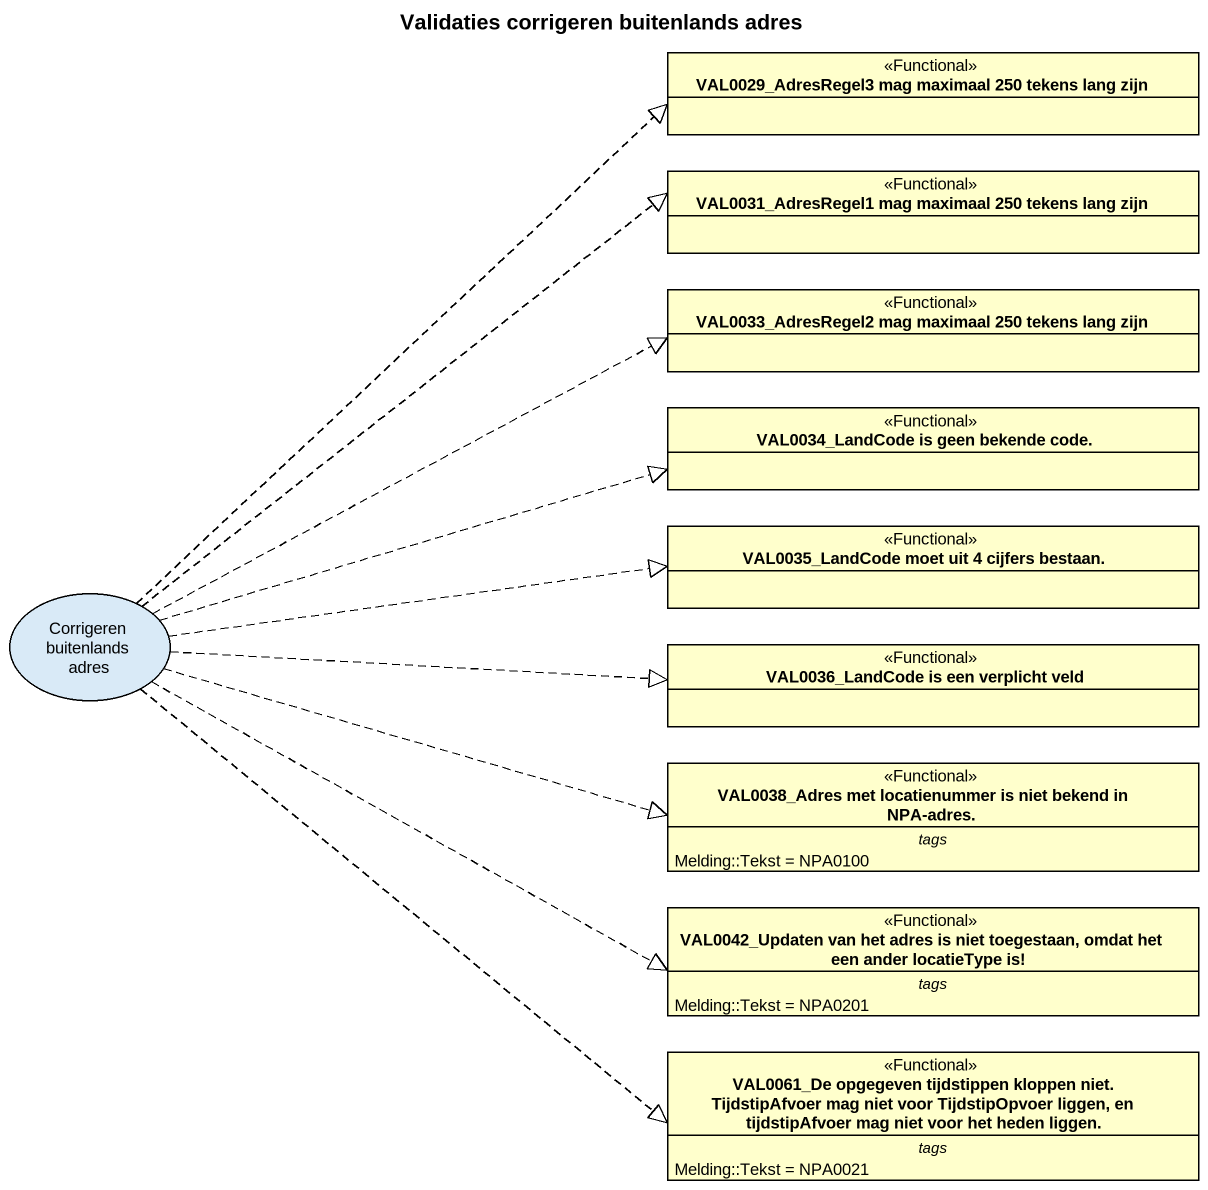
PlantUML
@startuml
title Validaties corrigeren buitenlands adres
allowmixing
hide circle
hide empty members
class "VAL0029_AdresRegel3 mag maximaal 250 tekens lang zijn" as VAL0029_AdresRegel3_mag <<Functional>>
class "VAL0031_AdresRegel1 mag maximaal 250 tekens lang zijn" as VAL0031_AdresRegel1_mag <<Functional>>
class "VAL0033_AdresRegel2 mag maximaal 250 tekens lang zijn" as VAL0033_AdresRegel2_mag <<Functional>>
class "VAL0034_LandCode is geen bekende code." as VAL0034_LandCode_is_geen <<Functional>>
class "VAL0035_LandCode moet uit 4 cijfers bestaan." as VAL0035_LandCode_moet_uit_4 <<Functional>>
usecase "Corrigeren buitenlands adres" as Corrigeren_buitenlands_adres
class "VAL0036_LandCode is een verplicht veld" as VAL0036_LandCode_is_een <<Functional>>
class "VAL0038_Adres met locatienummer is niet bekend in NPA-adres." as VAL0038_Adres_met <<Functional>> {
  -- tags --
  Melding::Tekst = NPA0100
}
class "VAL0042_Updaten van het adres is niet toegestaan, omdat het een ander locatieType is!" as VAL0042_Updaten_van_het <<Functional>> {
  -- tags --
  Melding::Tekst = NPA0201
}
class "VAL0061_De opgegeven tijdstippen kloppen niet. TijdstipAfvoer mag niet voor TijdstipOpvoer liggen, en tijdstipAfvoer mag niet voor het heden liggen." as VAL0061_De_opgegeven <<Functional>> {
  -- tags --
  Melding::Tekst = NPA0021
}
Corrigeren_buitenlands_adres .up.|> VAL0029_AdresRegel3_mag
Corrigeren_buitenlands_adres .right.|> VAL0031_AdresRegel1_mag
Corrigeren_buitenlands_adres .right.|> VAL0033_AdresRegel2_mag
Corrigeren_buitenlands_adres .right.|> VAL0034_LandCode_is_geen
Corrigeren_buitenlands_adres .right.|> VAL0035_LandCode_moet_uit_4
Corrigeren_buitenlands_adres .right.|> VAL0036_LandCode_is_een
Corrigeren_buitenlands_adres .right.|> VAL0038_Adres_met
Corrigeren_buitenlands_adres .right.|> VAL0042_Updaten_van_het
Corrigeren_buitenlands_adres .right.|> VAL0061_De_opgegeven
@enduml
